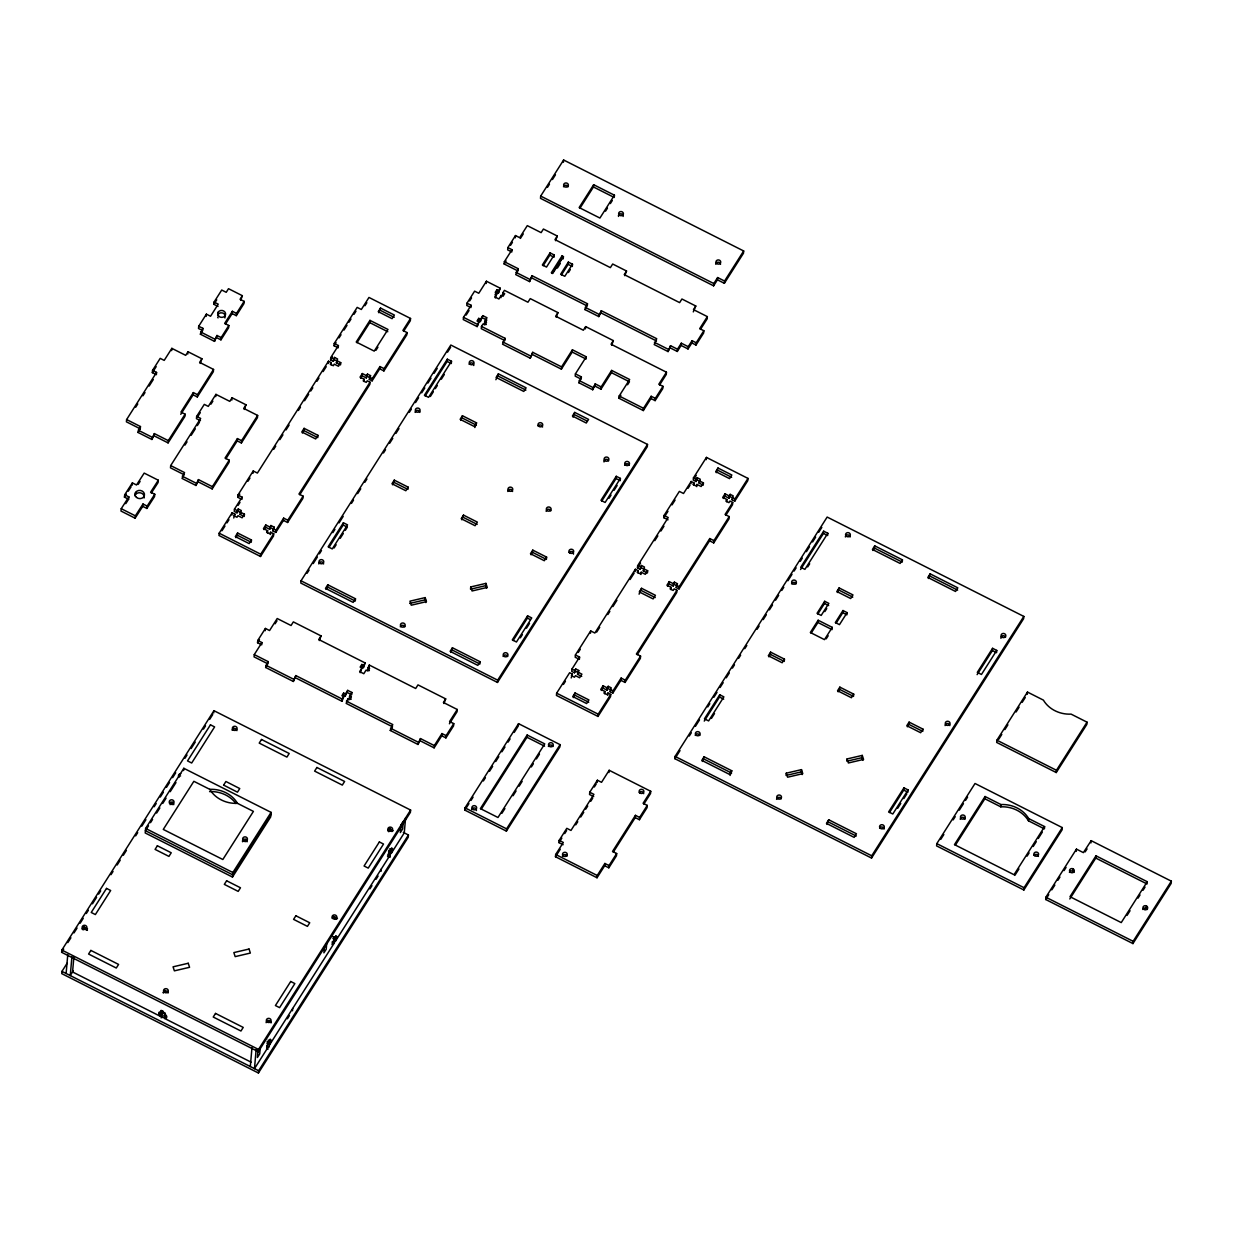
<?xml version="1.0" encoding="UTF-8"?>
<svg xmlns="http://www.w3.org/2000/svg" width="1233" height="1233" viewBox="0 0 1233 1233"><rect width="100%" height="100%" fill="white"/><g stroke="black" fill="none" stroke-linecap="round" stroke-linejoin="round"><path stroke-width="1.5" d="M61.65 952.323L61.85 950.057L213.941 710.686L410.604 810.066L410.404 812.331L258.313 1051.703L61.65 952.323L63.7 949.086M67.121 963.235L61.958 971.373L61.758 973.623L258.421 1073.003L408.231 837.238L408.431 834.988L403.299 832.383M66.12 973.469L67.769 954.589M71.915 956.685L70.266 975.565L73.271 970.849M73.888 956.854L72.562 971.958L160.506 1016.393L162.802 1012.786L162.926 1011.276L161.138 1010.366M200.193 363.442L201.919 358.772L188.002 351.744L185.705 355.351L171.849 348.353L164.205 360.39L160.198 358.356L152.553 370.378L156.56 372.412L126.614 419.559L126.413 421.825L140.254 428.822L137.973 432.429L151.89 439.472L154.372 433.6L168.289 440.628L168.089 442.894L154.171 435.865M87.404 930.376L83.258 928.264L83.382 926.754L87.543 928.865M137.973 432.429L140.454 426.556L126.614 419.559M140.254 428.822L140.454 426.556M156.56 372.412L156.375 374.678L152.353 372.643L152.553 370.378M151.89 439.472L154.372 433.6M171.649 350.619L171.849 348.353M244.273 409.464L245.999 404.794L232.081 397.766L229.8 401.372L215.945 394.375L208.3 406.397L204.293 404.378L196.648 416.4L200.655 418.434L170.693 465.581L170.493 467.846L184.349 474.844M145.617 828.437L145.217 832.969L232.467 877.048L270.69 816.909L271.075 812.377L183.825 768.298L145.617 828.437L232.867 872.517L232.467 877.048M187.801 354.01L188.002 351.744M193.334 392.587L193.134 394.837L197.295 396.949L197.496 394.683L193.334 392.587L180.958 412.069L185.104 414.165L184.904 416.43L168.089 442.894M170.693 465.581L184.549 472.578L182.052 478.45L195.97 485.478L198.467 479.606L212.384 486.65L212.184 488.915L198.266 481.872M198.713 326.236L198.513 328.502L202.674 330.598L202.859 328.332L198.713 326.236L206.389 314.153L210.55 316.249L218.226 304.166L214.08 302.054L221.724 290.032L226.225 292.313L228.506 288.692L242.362 295.689L240.635 300.374M216.792 337.734L220.954 339.846L221.154 337.58L216.993 335.468L214.496 341.356L200.378 334.205L202.859 328.332M196.648 416.4L196.448 418.665L200.455 420.7M206.188 316.419L206.389 314.153M195.97 485.478L198.467 479.606M218.025 306.431L213.879 304.32L214.08 302.054M172.589 802.329L172.389 804.594A2.374 2.081 5 0 0 170.015 804.579M214.496 341.356L216.993 335.468M217.979 314.43L218.179 312.165M201.919 358.772L199.623 362.379L213.54 369.422L213.34 371.688L197.295 396.949M160.506 1016.393L158.98 1012.308L160.783 1013.218L162.309 1010.813M160.783 1013.218L160.984 1010.952L165.145 1013.064L164.945 1015.329L166.748 1016.239L166.594 1017.888L164.79 1016.978L164.667 1018.489L251.07 1062.152M215.744 396.641L215.945 394.375M183.625 770.563L183.825 768.298M164.652 991.64L164.775 990.13L163.249 992.534M224.899 317.929L225.1 315.663M232.359 311.302L232.158 313.567L236.304 315.663L236.505 313.398L232.359 311.302L224.668 323.385L228.829 325.481L228.629 327.747L220.954 339.846M233.746 517.999L234.933 514.161L232.158 512.758L219.166 533.211L218.965 535.476L260.517 556.468L273.51 536.016L273.711 533.75L270.659 532.224L269.673 533.781L266.621 532.24L267.623 530.683L263.461 528.572L265.758 524.965L269.904 527.077L269.719 529.327L265.557 527.231L265.758 524.965M231.881 400.031L232.081 397.766M237.43 438.594L237.229 440.859L241.391 442.955L241.576 440.69L237.43 438.594L225.038 458.075L229.199 460.186L228.999 462.452L212.184 488.915M242.362 295.689L240.065 299.311L244.149 301.376L243.949 303.626L236.304 315.663M213.741 712.951L213.941 710.686M231.958 515.024L232.158 512.758M331.03 364.876L331.23 362.61L328.471 361.207L257.389 473.071L253.227 470.975L237.938 495.034L242.1 497.13L234.455 509.152L234.255 511.418L237.029 512.82L238.216 508.998L241.267 510.524L240.081 514.361L242.839 515.764M242.1 497.13L241.899 499.396L237.753 497.284L237.938 495.034M237.029 512.82L238.216 508.998M237.414 535.261L237.599 532.995L251.455 539.992L251.255 542.258L237.414 535.261L235.873 537.665M244.226 516.457L244.427 514.192L240.281 512.096M245.999 404.794L243.718 408.4L257.635 415.429L257.435 417.694L241.391 442.955M253.027 473.241L253.227 470.975M233.484 729.273L233.607 727.763L232.081 730.167M260.517 556.468L260.718 554.203L273.711 533.75M254.275 654.6L254.075 656.865L267.931 663.863L268.116 661.597L254.275 654.6L261.92 642.563L257.759 640.466L265.403 628.445L269.565 630.541L277.209 618.519L291.05 625.516L293.346 621.894L321.042 635.904L319.316 640.574M261.92 642.563L261.72 644.828L257.558 642.732L257.759 640.466M267.422 532.949L267.623 530.683M269.719 529.327L270.906 525.505L274.235 527.185L273.032 531.007L275.807 532.409L283.451 520.388L283.652 518.122L287.798 520.218L287.597 522.484L283.451 520.388M270.474 534.49L270.659 532.224M245.799 841.677L245.999 839.411M273.032 531.007L274.235 527.185M265.203 630.71L265.403 628.445M275.807 532.409L276.007 530.144L283.652 518.122M295.627 677.857L342.019 701.3L342.219 699.034L295.828 675.592L293.331 681.464L265.634 667.469L268.116 661.597M303.904 430.61L304.104 428.344L317.944 435.341L317.744 437.607L303.904 430.61L302.378 433.014M250.314 1066.545L251.964 1047.665M362.332 373.553L362.132 375.818L366.293 377.914L366.494 375.649L362.332 373.553L360.036 377.159L364.197 379.255L363.196 380.827L366.247 382.369L367.249 380.797L370.008 382.199L298.941 494.063L303.087 496.159L302.886 498.425L287.597 522.484M256.125 1049.761L254.476 1068.641L267.469 1048.189L267.592 1046.678L266.605 1048.25L267.931 1042.748L270.227 1039.142L270.027 1041.407L271.029 1039.851L269.75 1044.582L266.991 1043.18A2.374 2.081 5 0 1 267.191 1047.356M258.082 1049.93L257.42 1057.482L259.716 1053.876L260.209 1048.204M258.313 1051.703L258.514 1049.437L410.604 810.066M301.022 580.805L300.821 583.07L497.485 682.435L647.294 446.685L647.495 444.419L450.831 345.04L301.022 580.805L497.685 680.169L497.485 682.435M258.421 1073.003L258.622 1070.737L408.431 834.988M293.331 681.464L295.828 675.592M267.854 1022.142L267.993 1020.492L267.006 1022.049L267.129 1020.539L271.291 1022.635M328.271 363.473L328.471 361.207M339.152 364.197L336.378 362.795L337.565 358.973L334.528 357.431L333.326 361.254L330.567 359.866L330.752 357.601L338.397 345.564L334.251 343.468L357.169 307.387L361.331 309.483L368.975 297.446L410.527 318.453L410.327 320.719L403.638 331.23M338.397 345.564L338.196 347.829L334.051 345.733L334.251 343.468M333.326 361.254L334.528 357.431M340.524 364.906L340.724 362.641L336.578 360.529M327.577 587.047L327.778 584.781L355.474 598.776L355.274 601.041L327.577 587.047L326.051 589.451M292.483 1010.767L292.683 1008.502M328.934 547.467L343.19 525.027L343.391 522.761L347.552 524.857L332.263 548.916L328.117 546.805L343.391 522.761M363.997 381.521L364.197 379.255M357 342.728L369.777 322.63L369.962 320.364L387.979 329.458L374.216 351.112L356.214 342.019L369.962 320.364M366.293 377.914L367.48 374.092L370.532 375.633L369.345 379.456L372.104 380.858L379.749 368.821L379.949 366.555L384.11 368.667L383.91 370.933L379.749 368.821M369.345 379.456L370.532 375.633M370.008 382.199L369.823 384.465L299.773 494.71M345.225 696.244L345.425 693.979L343.622 693.069L343.437 695.335L345.225 696.244L347.721 690.372L351.883 692.468L351.682 694.734L347.521 692.638M343.622 693.069L341.942 695.72L343.745 696.63L342.019 701.3M372.104 380.858L372.304 378.593L379.949 366.555M324.418 947.175L323.909 952.832L326.206 949.225L326.699 943.569M378.808 312.735L380.535 308.065L394.375 315.062L392.079 318.669L378.238 311.672L380.535 308.065M351.883 692.468L349.586 696.09L351.39 696.999L349.71 699.635L347.906 698.726L346.18 703.396L392.572 726.838M347.706 700.991L347.906 698.726M351.189 699.265L349.386 698.356L349.586 696.09M332.987 936.571L335.761 937.974L336.748 936.402L335.484 941.133L388.981 856.935L389.119 855.425L388.118 856.997L389.458 851.494L391.755 847.888L391.555 850.154L392.556 848.597L391.277 853.328L388.503 851.926M335.761 937.974L335.962 935.708L332.478 943.137L332.324 944.802L333.326 943.23L333.187 944.74L269.75 1044.582M363.427 667.623L363.612 665.358L361.824 664.448L361.623 666.714L363.427 667.623L365.153 662.953L318.746 639.511L321.042 635.904M361.824 664.448L360.144 667.099L361.932 668.009L360.206 672.679M443.957 703.55L445.683 698.88L417.987 684.885L415.691 688.492L369.299 665.049L367.573 669.719L369.376 670.629M369.099 667.315L369.299 665.049M410.527 318.453L402.883 330.475L407.029 332.571L406.828 334.837L383.91 370.933M394.067 482.396L394.267 480.13L408.108 487.127L407.923 489.393L394.067 482.396L392.541 484.8M420.268 740.833L434.124 747.845L434.324 745.58L420.468 738.582L417.972 744.455L390.275 730.46L392.772 724.572L346.381 701.13M381.151 871.238L381.336 868.972M391.74 831.489L388.965 830.086L389.104 828.576M405.595 817.787L404.27 832.876L391.277 853.328M425.817 602.567L425.138 597.604L409.942 601.165L411.252 605.203L426.448 601.642L425.138 597.604M447.147 361.439L447.332 359.173L451.494 361.269L451.293 363.535L447.147 361.439L425.215 395.947M417.972 744.455L420.468 738.582M498.533 292.899L498.733 290.634L496.93 289.724L496.729 291.99L498.533 292.899L500.259 288.229L486.419 281.232L478.774 293.269L474.613 291.158L466.968 303.195L471.129 305.291L463.485 317.328L463.284 319.594L477.14 326.591L478.866 321.921L477.063 320.996L478.743 318.361L480.546 319.27L480.346 321.536L478.543 320.626L478.743 318.361M466.968 303.195L466.768 305.46L470.929 307.556L471.129 305.291M460.71 420.407L462.437 415.737L476.57 422.873L474.844 427.543M477.14 326.591L478.866 321.921M441.768 735.808L441.953 733.543L446.115 735.639L445.914 737.904L441.768 735.808L434.124 747.845M461.789 519.787L463.516 515.117L477.356 522.114L475.075 525.72L461.219 518.723L463.516 515.117M452.218 650.022L452.419 647.757L480.115 661.751L479.914 664.017L452.218 650.022L450.692 652.427M481.486 326.421L481.286 328.687L504.836 340.585L505.037 338.32L481.486 326.421L483.012 324.017L484.816 324.926L486.496 322.275L484.692 321.366L486.989 317.76L482.843 315.663L480.546 319.27M480.346 321.536L482.843 315.663M486.218 283.498L486.419 281.232M486.295 324.541L484.507 323.632L484.692 321.366M445.683 698.88L443.402 702.486L457.243 709.484L449.598 721.521L453.759 723.617L453.559 725.883L445.914 737.904M457.243 709.484L457.042 711.749L449.398 723.786M470.729 586.939L470.528 589.204L485.725 585.644L485.925 583.379L470.729 586.939L472.054 590.977L487.251 587.417L485.925 583.379M496.93 289.724L495.25 292.375L497.053 293.284L495.327 297.954M501.014 297.646L501.214 295.381L503.002 296.29L504.682 293.654L502.894 292.745L504.42 290.341L527.955 302.224L530.252 298.617L557.948 312.612L556.222 317.282M504.359 261.72L518.214 268.717L518.014 270.983L504.158 263.985L504.359 261.72L512.003 249.698L507.857 247.602L515.486 235.565L519.648 237.661L527.292 225.639L541.133 232.636L543.429 229.03L557.285 236.027L555.559 240.697M502.694 295.011L502.894 292.745M507.857 247.602L507.657 249.867L511.803 251.964L512.003 249.698M495.897 379.718L498.394 373.846L526.09 387.84L523.794 391.447L496.098 377.452L498.394 373.846M505.037 338.32L502.54 344.192L530.236 358.187L532.733 352.314L561.57 366.879L561.369 369.145L532.533 354.58M464.841 810.112L465.041 807.846L518.538 723.648L560.09 744.655L559.89 746.905L506.393 831.119L464.841 810.112L468.956 803.639M515.302 237.83L515.486 235.565M518.214 268.717L515.718 274.589L529.574 281.586L532.055 275.714L587.463 303.719L587.262 305.984L531.87 277.98M529.574 281.586L532.055 275.714M724.357 283.313L743.468 253.243L743.669 250.977L563.62 159.997L540.686 196.078L540.486 198.343L713.614 285.825L717.436 279.814L717.637 277.548L724.557 281.047L724.357 283.313L717.436 279.814M530.236 358.187L532.733 352.314M549.856 255.139L550.057 252.873L554.203 254.969L554.018 257.235L549.856 255.139L543.136 265.712M563.419 162.263L563.62 159.997M506.393 831.119L506.593 828.853L560.09 744.655M532.564 552.369L532.764 550.118L546.604 557.116L546.404 559.381L532.564 552.369L531.038 554.788M513.128 640.543L527.4 618.087L527.601 615.837L531.747 617.933L516.457 641.992L512.312 639.881L527.601 615.837M518.538 723.648L518.338 725.913L514.223 732.402M561.832 258.175L562.032 255.909L563.419 256.603L563.219 258.868L561.832 258.175L552.107 273.479M568.136 264.371L568.336 262.105L572.497 264.216L572.297 266.482L568.136 264.371L561.416 274.959M481.209 809.28L526.969 737.257L527.154 735.007L544.755 743.884L497.978 817.494L480.392 808.617L527.154 735.007M572.22 352.068L572.42 349.802L586.261 356.799L586.06 359.065L572.22 352.068L561.369 369.145M575.41 373.876L575.21 376.142L581.175 379.147L581.375 376.882L575.41 373.876L586.261 356.799M593.458 186.969L593.659 184.703L614.435 195.199L614.234 197.465L593.458 186.969L579.911 208.3M573.006 417.078L574.732 412.408L588.573 419.405L586.291 423.027L572.436 416.014L574.732 412.408M670.351 347.968L677.287 351.467L677.487 349.201L670.552 345.702L668.07 351.575L654.214 344.577L656.711 338.705L601.303 310.716L598.822 316.588L584.966 309.591L587.463 303.719M595.015 386.145L600.98 389.166L601.165 386.9L595.215 383.879L592.719 389.751L578.878 382.754L581.375 376.882M585.459 328.872L585.66 326.606L613.356 340.616L611.63 345.286M571.203 677.95L572.405 674.127L569.631 672.725L556.638 693.177L556.437 695.427L597.99 716.435L610.535 696.691L610.736 694.426L607.961 693.023L606.975 694.58L603.923 693.038L604.91 691.482L600.764 689.386L603.06 685.779L607.206 687.875L607.006 690.141L602.86 688.045L603.06 685.779M598.822 316.588L601.303 310.716M592.719 389.751L595.215 383.879M604.679 865.72L608.825 867.816L609.025 865.551L604.879 863.454L604.679 865.72L597.034 877.757L555.482 856.75L555.682 854.484L563.327 842.463L559.166 840.367L566.81 828.329L570.971 830.441L593.905 794.345L589.744 792.249L597.389 780.227L601.534 782.323L609.179 770.286L650.731 791.293L650.531 793.559L643.842 804.07M637.939 572.944L638.139 570.679L635.365 569.276L594.861 633.022L590.699 630.926L575.41 654.985L579.572 657.081L571.927 669.118L571.727 671.384L574.501 672.771L575.688 668.949L578.739 670.49L577.537 674.312L581.699 676.424M563.127 844.728L558.981 842.632L559.166 840.367M575.41 654.985L575.21 657.251L579.371 659.347L579.572 657.081M574.501 672.771L575.688 668.949M573.345 697.616L575.071 692.946L588.927 699.943L586.631 703.55L572.775 696.553L575.071 692.946M577.537 674.312L578.739 670.49M600.98 389.166L611.445 372.674L611.645 370.409L629.647 379.517L619.182 395.993L618.981 398.259L643.333 410.558L650.978 398.536L651.163 396.271L655.324 398.367L655.124 400.633L650.978 398.536M590.499 633.192L590.699 630.926M557.285 236.027L554.989 239.634L610.381 267.623L612.678 264.016L626.534 271.013L624.807 275.683M616.053 478.558L616.253 476.292L620.399 478.404L620.214 480.67L616.053 478.558L601.781 501.014M589.744 792.249L589.544 794.514L593.705 796.61M597.99 716.435L598.19 714.169L610.736 694.426M604.709 693.747L604.91 691.482M597.188 782.493L597.389 780.227M607.006 690.141L608.208 686.303L611.244 687.844L610.058 691.682L612.832 693.085L620.923 680.339L621.124 678.073L625.27 680.184L625.069 682.45L620.923 680.339M607.761 695.289L607.961 693.023M612.832 693.085L613.032 690.819L621.124 678.073M597.034 877.757L597.234 875.492L604.879 863.454M608.979 772.552L609.179 770.286M643.333 410.558L643.534 408.293L651.163 396.271M635.165 571.542L635.365 569.276M643.472 568.613L647.633 570.709L647.433 572.975L643.272 570.879L644.458 567.041L641.422 565.5L640.22 569.338L637.461 567.935L637.661 565.67L668.224 517.552L664.078 515.456L679.352 491.397L683.514 493.493L691.158 481.471L693.932 482.874L693.732 485.139M640.22 569.338L641.422 565.5M635.442 815.337L635.242 817.602L639.403 819.714L639.603 817.448L635.442 815.337L612.524 851.433L616.67 853.529L616.469 855.794L608.825 867.816M640.975 574.486L641.175 572.22L645.337 574.316L647.633 570.709M639.079 594.183L641.561 588.295L655.417 595.308L653.12 598.914L639.28 591.917L641.561 588.295M613.356 340.616L611.059 344.223L666.452 372.212L658.807 384.234L662.969 386.345L662.768 388.611L655.124 400.633M669.226 581.622L669.026 583.887L673.187 585.983L673.388 583.718L669.226 581.622L666.945 585.228L671.091 587.324L670.105 588.896L673.141 590.437L674.143 588.865L676.917 590.268L636.398 654.014L640.559 656.126L640.359 658.391L625.069 682.45M668.07 351.575L670.552 345.702M666.452 372.212L666.252 374.478L659.578 385.004M668.024 519.817L663.878 517.721L664.078 515.456M681.109 345.456L681.31 343.19L688.23 346.689L688.029 348.954L681.109 345.456L677.287 351.467M650.731 791.293L643.087 803.315L647.248 805.411L647.048 807.677L639.403 819.714M691.852 342.944L692.052 340.678L696.198 342.774L695.998 345.04L691.852 342.944L688.029 348.954M670.891 589.59L671.091 587.324M626.534 271.013L624.237 274.62L679.63 302.624L681.926 299.002L695.782 306.015L693.285 311.887M673.187 585.983L674.374 582.161L677.426 583.702L676.239 587.524L678.998 588.927L709.576 540.809L709.776 538.544L713.922 540.64L713.737 542.905L709.576 540.809M676.239 587.524L677.426 583.702M676.917 590.268L676.717 592.534L637.214 654.692M678.998 588.927L679.198 586.661L709.776 538.544M695.782 306.015L693.485 309.622L707.341 316.619L699.697 328.641L703.843 330.737L703.642 333.002L695.998 345.04M690.958 483.737L691.158 481.471M707.341 316.619L707.141 318.885L700.452 329.411M729.181 495.913L725.019 493.816L724.819 496.082L728.98 498.178L730.167 494.356L733.219 495.897L732.032 499.719L734.791 501.122L747.784 480.67L747.984 478.404L706.447 457.412L693.455 477.865L693.254 480.13L696.013 481.517L697.215 477.695L700.252 479.236L699.065 483.059L703.226 485.17L703.426 482.904L699.265 480.793M696.013 481.517L697.215 477.695M713.614 285.825L713.815 283.559L717.637 277.548M696.768 486.665L696.969 484.415L701.13 486.511L703.426 482.904M674.867 758.68L675.067 756.415L827.158 517.059L1023.822 616.423L1023.621 618.689L871.531 858.06L674.867 758.68L680.015 750.589M706.247 459.678L706.447 457.412M716.265 472.686L717.991 468.016L731.847 475.013L729.551 478.62L715.71 471.623L717.991 468.016M702.378 761.455L704.105 756.785L731.801 770.779L730.075 775.449M726.684 501.785L726.884 499.519L722.738 497.423L725.019 493.816M728.98 498.178L730.167 494.356M726.884 499.519L725.898 501.091L728.934 502.632L729.936 501.06L732.71 502.463L725.066 514.485L729.212 516.596L729.011 518.862L713.737 542.905M732.71 502.463L732.51 504.729L725.821 515.255M734.791 501.122L734.991 498.856L747.984 478.404M704.243 721.089L719.533 697.03L719.733 694.765L723.879 696.861L708.605 720.92L704.444 718.824L719.733 694.765M770.394 654.399L770.594 652.134L784.45 659.146L784.25 661.412L770.394 654.399L768.868 656.819M786.284 773.183L786.084 775.449L801.28 771.889L801.481 769.623L786.284 773.183L787.594 777.206L802.791 773.661L801.481 769.623M823.474 533.442L823.675 531.176L827.836 533.273L827.636 535.538L823.474 533.442L800.541 569.523M817.941 622.495L818.142 620.23L832.26 627.366L832.059 629.631L817.941 622.495L811.114 633.223M817.803 614.003L824.492 603.476L824.677 601.288L828.838 603.384L821.193 615.421L817.047 613.325L824.677 601.288M837.407 592.518L839.118 587.925L852.974 594.923L850.678 598.529L836.822 591.532L839.118 587.925M842.771 612.709L842.971 610.52L847.117 612.631L846.932 614.82L842.771 612.709L836.082 623.235M839.642 689.401L839.843 687.135L853.698 694.133L853.498 696.398L839.642 689.401L838.116 691.805M827.019 824.445L828.746 819.775L856.457 833.77L854.161 837.377L826.464 823.382L828.746 819.775M847.071 758.942L846.871 761.208L862.067 757.663L862.268 755.397L847.071 758.942L848.381 762.98L863.578 759.42L862.268 755.397M874.536 548.115L874.721 545.849L902.433 559.844L902.232 562.109L874.536 548.115L872.995 550.519M871.531 858.06L871.731 855.794L1023.822 616.423M908.891 724.388L909.091 722.122L922.947 729.119L922.746 731.385L908.891 724.388L907.365 726.792M903.727 790.106L903.928 787.841L908.089 789.937L907.889 792.202L903.727 790.106L889.471 812.562M928.403 578.508L930.129 573.838L957.825 587.848L955.529 591.455L927.832 577.46L930.129 573.838M936.803 843.634L936.602 845.9L1023.868 889.995L1062.075 829.855L1062.276 827.59L975.026 783.494L936.803 843.634L1024.053 887.729L1023.868 889.995M992.395 650.577L992.58 648.311L996.742 650.408L996.541 652.673L992.395 650.577L977.106 674.636M984.859 798.768L985.044 796.503L1000.98 804.563A28.76 25.246 5 0 1 1028.676 818.558L1044.598 826.603L1044.397 828.869L1028.476 820.824A28.76 25.246 5 0 0 1000.78 806.829L984.859 798.768L955.298 845.283M996.896 740.185L996.696 742.451L1056.249 772.536L1086.828 724.434L1087.028 722.168L1071.092 714.123A28.76 25.246 5 0 1 1043.395 700.113L1027.474 692.067L996.896 740.185L1056.45 770.271L1056.249 772.536M1000.78 806.829L1000.98 804.563M1027.274 694.333L1027.474 692.067M1028.476 820.824L1028.676 818.558M1045.692 899.489L1045.877 897.223L1076.455 849.121L1083.375 852.62L1091.159 840.659L1171.35 881.179L1171.15 883.445L1132.942 943.584L1045.692 899.489L1048.744 894.68M1072.864 871.115L1073.064 868.849M1076.255 851.386L1076.455 849.121M1090.958 842.925L1091.159 840.659M1095.783 858.076L1095.983 855.81L1147.229 881.703L1147.029 883.969L1095.783 858.076L1069.797 898.965M1132.942 943.584L1133.142 941.318L1171.35 881.179M1146.274 908.212L1146.459 905.947M151.32 493.046L158.055 482.596L158.317 480.238L144.184 473.102L136.524 484.985L132.378 482.889L124.703 494.772L128.864 496.868L121.235 508.69L120.988 511.048L135.106 518.199L142.735 506.362L142.997 504.004L147.143 506.1L146.881 508.458L142.735 506.362M125.751 503.665L128.602 499.226L124.456 497.13L124.703 494.772M128.602 499.226L128.864 496.868M135.337 494.772L135.599 492.414M135.106 518.199L135.368 515.841L142.997 504.004M158.317 480.238L150.611 492.183L154.772 494.279L154.51 496.637L146.881 508.458M132.07 485.309L132.378 482.889M152.353 372.643L156.175 366.633M135.707 407.198L137.772 403.946M142.936 395.808L145.001 392.556M149.131 386.052L153.277 379.548M213.879 304.32L216.746 299.819M200.378 334.205L201.904 331.8M225.439 324.14L232.158 313.567M221.154 337.58L228.829 325.481M236.505 313.398L244.149 301.376M180.758 414.334L193.134 394.837M168.289 440.628L185.104 414.165M197.496 394.683L213.54 369.422M197.403 417.155L200.27 412.654M184.965 445.082L187.031 441.83M191.161 435.326L195.292 428.822M197.357 425.57L199.422 422.318M210.966 404.147L212.877 401.141M225.886 458.722L237.229 440.859M212.384 486.65L229.199 460.186M241.576 440.69L257.635 415.429M237.753 497.284L239.788 494.079M247.941 481.255L249.975 478.05M334.051 345.733L336.039 342.589M339.029 337.888L341.032 334.744M344.022 330.043L347.012 325.342M349.001 322.198L350.989 319.054M353.979 314.353L355.983 311.209M221.971 530.76L224.976 526.044M226.964 522.9L228.968 519.74M238.077 505.407L239.988 502.401M273.664 449.398L275.73 446.146M279.845 439.672L282.943 434.802M286.025 429.932L289.123 425.077M298.386 410.481L300.451 407.244M304.566 400.756L308.697 394.267M310.747 391.031L312.812 387.794M316.943 381.305L318.993 378.053M323.123 371.58L326.206 366.71M330.567 359.866L332.463 356.846M364.953 305.738L366.864 302.732M234.933 514.161L233.946 515.733L236.983 517.259L237.984 515.702L242.13 517.798L244.427 514.192M331.23 362.61L330.244 364.167L333.295 365.708L334.282 364.136L338.443 366.247L340.724 362.641M240.081 514.361L241.067 512.789L238.015 511.248M336.378 362.795L337.364 361.238L334.328 359.697M237.599 532.995L235.318 536.602L249.158 543.599L251.455 539.992M304.104 428.344L301.808 431.951L315.663 438.948L317.944 435.341M375.988 350.28L377.945 347.182M264.032 529.635L265.557 527.231M360.606 378.223L362.132 375.818M269.904 527.077L270.906 525.505M366.494 375.649L367.48 374.092M287.798 520.218L303.087 496.159M384.11 368.667L407.029 332.571M469.634 300.944L471.545 297.939M257.558 642.732L259.469 639.727M466.151 315.078L469.018 310.562M510.524 245.352L512.435 242.346M547.467 187.37L549.471 184.226M552.461 179.525L555.451 174.809M67.815 942.613L70.897 937.774M73.98 932.919L77.062 928.064M80.145 923.209L83.228 918.354M86.31 913.514L88.375 910.278M92.475 903.804L96.59 897.331M98.64 894.095L100.705 890.858M110.985 874.69L113.035 871.454M117.15 864.98L120.233 860.141M123.315 855.286L126.398 850.431M135.645 835.882L137.695 832.645M141.81 826.172L145.926 819.698M154.14 806.767L156.19 803.531M160.305 797.057L163.388 792.202M166.47 787.363L169.553 782.508M172.635 777.653L175.718 772.798M184.965 758.249L187.031 755.012M191.13 748.539L195.246 742.066M203.46 729.135L205.526 725.898M209.641 719.425L212.723 714.57M307.032 573.314L309.098 570.062M313.228 563.558L317.359 557.054M319.424 553.802L321.489 550.55M332.848 532.656L334.914 529.404M339.06 522.9L343.19 516.396M351.451 503.388L353.517 500.136M357.647 493.632L360.745 488.761M364.876 482.257L366.941 479.005M383.478 452.989L385.544 449.737M389.674 443.233L392.772 438.362M395.87 433.477L398.968 428.606M409.31 412.346L411.375 409.094M415.506 402.59L418.604 397.704M421.701 392.834L424.799 387.948M427.897 383.078L430.995 378.192M434.093 373.322L437.206 368.436M447.533 352.176L450.631 347.305M275.098 623.79L277.009 620.785M504.158 263.985L506.069 260.98M520.403 238.431L523.27 233.916M83.258 928.264L84.245 926.707L83.104 929.929M148.515 825.817L145.417 830.703L232.667 874.783L270.875 814.643M150.503 822.673L152.553 819.467M156.622 813.056L159.874 807.939M162.741 803.438L166.07 798.183M170.2 791.694L175.98 782.585M447.332 359.173L424.414 395.254L428.56 397.35L451.494 361.269M334.097 547.976L336.147 544.755M340.216 538.343L343.283 533.535M345.317 530.329L347.352 527.123L343.19 525.027M430.363 396.487L433.353 391.77M435.341 388.642L437.345 385.497M441.322 379.225L444.312 374.508M495.049 294.641L496.729 291.99M497.053 293.284L494.757 296.891L498.918 298.987L501.214 295.381M498.733 290.634L500.259 288.229M265.634 667.469L267.16 665.065M484.507 323.632L486.788 320.025L482.642 317.929M327.778 584.781L325.481 588.388L353.177 602.382L355.474 598.776M394.267 480.13L391.971 483.737L405.827 490.734L408.108 487.127M550.057 252.873L542.366 264.956L546.527 267.068L554.203 254.969M593.659 184.703L579.14 207.56L599.916 218.056L614.435 195.199M223.605 785.174L225.901 781.491L239.757 788.565L237.46 792.172L223.62 785.097M562.032 255.909L551.336 272.74L552.723 273.449L563.419 256.603M462.437 415.737L460.14 419.343L474.273 426.479L476.57 422.873M557.378 268.054L560.306 263.461M568.336 262.105L560.661 274.204L564.806 276.3L572.497 264.216M605.526 211.182L607.453 208.13M610.366 203.568L612.292 200.517M568.459 272.524L570.37 269.503M557.948 312.612L555.667 316.234L583.363 330.228L585.66 326.606M584.966 309.591L586.492 307.187M342.219 699.034L343.745 696.63M345.425 693.979L347.721 690.372M361.932 668.009L359.651 671.615L363.797 673.711L366.093 670.105L367.896 671.014L369.576 668.363L367.773 667.454M363.612 665.358L365.153 662.953M232.867 872.517L271.075 812.377M349.386 698.356L350.912 695.936M561.57 366.879L572.42 349.802M158.841 1013.973L160.367 1011.569M160.644 1014.882L162.926 1011.276M164.667 1018.489L166.193 1016.084M578.878 382.754L580.404 380.35M601.165 386.9L611.645 370.409M390.275 730.46L391.801 728.04M452.419 647.757L450.122 651.363L477.818 665.373L480.115 661.751M618.981 398.259L620.877 395.254M627.551 384.773L629.447 381.783L611.445 372.674M532.764 550.118L530.467 553.725L544.323 560.722L546.604 557.116M677.487 349.201L681.31 343.19M724.557 281.047L743.669 250.977M434.324 745.58L441.953 733.543M655.324 398.367L662.969 386.345M688.23 346.689L692.052 340.678M446.115 735.639L453.759 723.617M696.198 342.774L703.843 330.737M388.965 830.086L389.967 828.53L388.827 831.751M616.253 476.292L600.964 500.351L605.126 502.463L620.399 478.404M520.341 637.831L522.376 634.625M526.46 628.214L529.512 623.405M608.994 498.302L611.044 495.096M614.096 490.287L617.147 485.478M497.685 680.169L647.495 444.419M287.397 1018.782L289.431 1015.576M369.931 888.87L371.965 885.664M376.05 879.252L378.084 876.046M471.021 800.402L473.071 797.165M483.367 780.967L485.417 777.73M489.532 771.257L492.63 766.402M495.712 761.547L498.795 756.677M501.877 751.822L504.975 746.967M508.058 742.112L510.108 738.875M578.277 652.442L580.311 649.236M663.878 517.721L667.947 511.31M672.031 504.883L675.083 500.074M563.435 684.423L565.438 681.279M596.68 632.097L599.716 627.32M607.823 614.573L609.842 611.383M612.878 606.605L616.932 600.224M630.094 579.51L634.147 573.129M637.461 567.935L640.513 563.127M654.785 540.671L657.836 535.862M660.888 531.038L663.955 526.229M688.091 488.237L690.002 485.232M694.256 478.558L696.244 475.399M572.405 674.127L571.403 675.684L574.455 677.225L575.457 675.653L579.602 677.765L581.899 674.158L577.738 672.047M638.139 570.679L637.137 572.235L640.189 573.777L641.175 572.22M693.932 482.874L692.931 484.43L695.982 485.972L696.969 484.415M643.272 570.879L644.273 569.307L641.222 567.766M699.065 483.059L700.067 481.502L697.015 479.961M501.846 813.364L504.898 808.571M513.036 795.763L516.072 790.954M519.124 786.161L522.176 781.352M531.331 766.957L533.365 763.751M536.417 758.958L539.468 754.149M601.334 690.449L602.86 688.045M667.5 586.291L669.026 583.887M723.293 498.486L724.819 496.082M607.206 687.875L608.208 686.303M673.388 583.718L674.374 582.161M610.058 691.682L611.044 690.11L608.008 688.569M732.032 499.719L733.019 498.163L729.982 496.622M625.27 680.184L640.559 656.126M713.922 540.64L729.212 516.596M558.981 842.632L561.847 838.116M564.699 833.6L566.61 830.595M594.321 786.993L596.233 783.988M555.482 856.75L560.26 849.244M575.749 824.862L577.753 821.717M580.743 817.017L583.733 812.3M585.721 809.172L587.725 806.028M590.715 801.327L592.703 798.183M613.31 852.126L635.242 817.602M689.262 736.039L691.312 732.803M695.427 726.329L699.527 719.872M707.757 706.925L709.807 703.689M713.922 697.231L717.005 692.376M720.087 687.521L723.17 682.666M726.252 677.811L729.335 672.956M732.417 668.116L734.467 664.88M738.582 658.407L740.648 655.17M744.747 648.697L746.813 645.476M757.077 629.292L759.143 626.056M763.242 619.598L766.325 614.743M769.407 609.888L772.505 605.033M775.588 600.178L778.67 595.339M781.753 590.484L783.803 587.247M787.918 580.774L792.018 574.301M794.083 571.064L796.133 567.843M800.248 561.369L802.298 558.133M806.413 551.66L809.495 546.805M812.578 541.965L815.66 537.11M818.743 532.255L821.825 527.4M609.025 865.551L616.67 853.529M639.603 817.448L647.248 805.411M823.675 531.176L800.741 567.257L804.902 569.369L827.836 533.273M711.456 718.377L714.508 713.568M807.692 566.918L809.68 563.789M704.105 756.785L701.808 760.391L729.504 774.401L731.801 770.779M770.594 652.134L768.313 655.756L782.154 662.753L784.45 659.146M818.142 620.23L810.343 632.498L824.476 639.634L832.26 627.366M824.831 611.599L826.742 608.578M874.721 545.849L872.44 549.456L900.136 563.45L902.433 559.844M842.971 610.52L835.327 622.557L839.473 624.653L847.117 612.631M826.218 638.833L828.175 635.766M839.843 687.135L837.561 690.742L851.402 697.739L853.698 694.133M909.091 722.122L906.794 725.728L920.65 732.726L922.947 729.119M903.928 787.841L888.639 811.9L892.8 813.996L908.089 789.937M992.58 648.311L977.307 672.37L981.453 674.466L996.742 650.408M897.701 808.247L900.753 803.438M903.804 798.614L906.871 793.805M998.745 739.245L1001.797 734.436M1004.849 729.628L1007.916 724.804M1016.069 711.98L1019.121 707.172M1022.172 702.363L1025.24 697.539M940.733 839.396L943.846 834.525M953.14 819.899L955.205 816.647M959.336 810.143L963.466 803.639M965.531 800.387L967.597 797.135M985.044 796.503L954.481 844.62L1014.035 874.721L1044.598 826.603M1056.45 770.271L1087.028 722.168M1014.851 875.384L1018.936 868.957M1027.074 856.134L1029.123 852.928M1033.192 846.501L1036.259 841.692M1038.294 838.486L1042.363 832.075M1024.053 887.729L1062.276 827.59M1051.795 889.872L1054.862 885.063M1057.914 880.254L1059.948 877.048M1064.033 870.621L1066.067 867.415M1095.983 855.81L1069.997 896.699L1121.244 922.592L1147.229 881.703M1127.039 915.425L1130.044 910.709M1138.044 898.117L1140.032 894.973M1143.037 890.257L1145.041 887.113M124.456 497.13L126.352 494.171M128.263 491.212L131.114 486.773M138.158 484.415L140.084 481.425M147.143 506.1L154.772 494.279M1085.132 851.895L1087.074 848.905M409.741 603.43L424.938 599.87M540.686 196.078L713.815 283.559M601.103 312.982L656.511 340.971M515.918 272.323L529.774 279.336M585.166 307.325L599.022 314.323M654.415 342.312L668.271 349.309M463.485 317.328L477.341 324.325M619.182 395.993L643.534 408.293M502.74 341.926L530.437 355.921M579.078 380.488L592.919 387.501M929.929 576.104L957.625 590.114M717.806 470.282L731.647 477.279M380.334 310.331L394.175 317.328M498.194 376.111L525.89 390.106M574.532 414.673L586.846 420.9M693.455 477.865L696.213 479.252M732.232 497.454L734.991 498.856M369.777 322.63L387.779 331.723M838.933 590.114L852.774 597.111M462.236 418.002L476.37 425.138M824.492 603.476L828.653 605.573M330.752 357.601L333.526 358.988M369.53 377.19L372.304 378.593M367.28 376.358L370.332 377.884M200.578 331.939L214.696 339.09M637.661 565.67L640.42 567.072M676.439 585.259L679.198 586.661M674.189 584.427L677.225 585.968M641.376 590.561L655.216 597.573M463.315 517.382L477.156 524.379M719.533 697.03L723.694 699.126M527.4 618.087L530.159 619.49M138.158 430.163L152.075 437.206M1045.877 897.223L1133.142 941.318M571.927 669.118L574.701 670.505M575.487 671.214L578.539 672.756M610.258 689.417L613.032 690.819M182.253 476.185L196.17 483.213M234.455 509.152L237.229 510.554M273.233 528.757L276.007 530.144M270.705 527.77L274.034 529.45M703.904 759.05L731.601 773.045M828.545 822.041L856.257 836.036M574.871 695.212L588.727 702.209M556.638 693.177L598.19 714.169M675.067 756.415L871.731 855.794M219.166 533.211L260.718 554.203M121.235 508.69L135.368 515.841M526.969 737.257L544.554 746.15M265.835 665.204L293.531 679.198M390.476 728.194L418.172 742.189M465.041 807.846L506.593 828.853M555.682 854.484L597.234 875.492M390.491 829.285L393.265 830.672M389.628 848.859L392.402 850.261M388.642 850.416L391.416 851.818M209.78 789.351L193.858 781.306L163.28 829.424L222.834 859.509L253.412 811.391L237.476 803.346A28.76 25.246 5 0 0 209.78 789.351A28.76 25.246 5 0 0 237.476 803.346M337.472 918.493L333.311 916.381L333.172 917.891L335.946 919.294M333.835 936.664L336.609 938.066M332.848 938.221L335.623 939.623M268.116 1040.113L270.875 1041.515M267.114 1041.669L269.888 1043.072M61.85 950.057L258.514 1049.437M61.958 971.373L258.622 1070.737M862.067 757.663L862.946 760.345M801.28 771.889L802.159 774.571M485.725 585.644L486.603 588.341M134.89 495.758A4.747 4.115 6.2 0 1 140.624 492.892A4.747 4.115 6.2 0 1 144.091 497.978M218.056 317.898A3.961 3.468 5 0 1 217.64 317.066M217.609 315.263A3.961 3.468 5 0 1 225.392 316.187M563.496 186.753A2.374 2.081 5 0 1 568.089 186.769M618.534 216.422A2.374 2.081 5 0 1 620.769 213.802A2.374 2.081 5 0 1 623.127 216.438M715.772 264.278A2.374 2.081 5 0 1 718.099 262.197A2.374 2.081 5 0 1 720.519 264.294M548.377 746.474A2.374 2.081 5 0 1 552.954 746.489M471.761 809.465A2.374 2.081 5 0 1 474.628 808A2.374 2.081 5 0 1 476.37 810.559M562.402 856.103A2.374 2.081 5 0 1 566.98 856.118M639.233 792.619A2.374 2.081 5 0 1 643.688 793.667M1069.412 872.378A2.374 2.081 5 0 1 1074.005 872.394M1142.821 909.461A2.374 2.081 5 0 1 1147.399 909.476M960.276 819.329A2.374 2.081 5 0 1 962.588 817.248A2.374 2.081 5 0 1 965.007 819.344M1033.963 855.378A2.374 2.081 5 0 1 1038.417 856.426M776.559 799.338A2.374 2.081 5 0 1 781.213 798.814M695.227 735.423A2.374 2.081 5 0 1 699.82 735.438M791.54 583.872A2.374 2.081 5 0 1 796.117 583.872M845.391 536.971A2.374 2.081 5 0 1 847.718 534.891A2.374 2.081 5 0 1 850.138 536.987M1000.98 638.324A2.374 2.081 5 0 1 1002.599 635.781A2.374 2.081 5 0 1 1005.542 637.261M945.095 725.59A2.374 2.081 5 0 1 947.422 723.509A2.374 2.081 5 0 1 949.842 725.605M879.653 827.99A2.374 2.081 5 0 1 884.107 829.054M604.016 461.943A2.389 2.096 5 0 1 605.65 459.37A2.389 2.096 5 0 1 608.609 460.865M546.142 511.325A2.389 2.096 5 0 1 550.843 510.816M507.78 491.474A2.389 2.096 5 0 1 510.123 489.378A2.389 2.096 5 0 1 512.558 491.489M538.066 425.971A2.389 2.096 5 0 1 542.551 427.034M503.095 656.48A2.374 2.081 5 0 1 507.672 656.495M400.293 626.796A2.374 2.081 5 0 1 404.871 626.796M318.823 563.959A2.374 2.081 5 0 1 321.15 561.878A2.374 2.081 5 0 1 323.57 563.959M415.136 412.392A2.374 2.081 5 0 1 417.448 410.312A2.374 2.081 5 0 1 419.867 412.408M469.126 364.413A2.374 2.081 5 0 1 471.992 362.949A2.374 2.081 5 0 1 473.734 365.507M624.622 465.242A2.374 2.081 5 0 1 629.2 465.242M569.045 552.538A2.374 2.081 5 0 1 573.437 554.141M209.579 791.617A28.76 25.246 5 0 1 235.873 803.469M169.368 803.084A2.374 2.081 5 0 1 173.745 804.671M242.577 841.754A2.374 2.081 5 0 1 244.797 839.134A2.374 2.081 5 0 1 247.155 841.769M243.995 841.461A2.374 2.081 5 0 1 245.228 841.461M163.342 992.981A2.374 2.081 5 0 1 165.669 990.9A2.374 2.081 5 0 1 168.089 992.997M82.01 929.065A2.374 2.081 5 0 1 84.877 927.601A2.374 2.081 5 0 1 86.618 930.16M179.386 776.235A2.374 2.081 5 0 1 180.573 775.973M232.467 729.566A2.374 2.081 5 0 1 236.921 730.63M387.732 830.888A2.374 2.081 5 0 1 392.402 831.443M332.17 918.2A2.374 2.081 5 0 1 336.609 919.248M266.143 1022.681A2.374 2.081 5 0 1 268.47 1020.6A2.374 2.081 5 0 1 270.89 1022.696M179.17 777.252A2.374 2.081 5 0 1 180.773 773.707M268.039 1049.083A2.374 2.081 5 0 1 267.561 1049.406M266.898 1045.584A2.374 2.081 5 0 1 268.702 1047.603M161.169 1017.903A2.374 2.081 5 0 1 165.808 1017.364M387.809 854.269A2.374 2.081 5 0 1 389.936 857.397M332.016 942.074A2.374 2.081 5 0 1 334.343 943.63M165.808 1016.686A2.374 2.081 5 0 1 162.247 1017.24A2.374 2.081 5 0 1 162.17 1014.035A2.374 2.081 5 0 1 165.761 1014.605M389.196 852.28A2.374 2.081 5 0 1 387.486 856.103M333.403 940.085A2.374 2.081 5 0 1 332.309 943.985M401.002 825L400.34 832.552L402.636 828.946L403.299 821.394L401.002 825M106.516 888.407L91.227 912.466L95.373 914.562L110.662 890.503L106.516 888.407M210.458 724.819L187.524 760.9L191.685 763.011L214.604 726.915L210.458 724.819M90.888 950.427L88.591 954.034L116.287 968.028L118.584 964.422L90.888 950.427M157.377 845.776L155.081 849.398L168.936 856.396L171.233 852.774L157.377 845.776M261.504 739.492L259.223 743.098L286.919 757.093L289.2 753.486L261.504 739.492M226.625 880.778L224.329 884.385L238.185 891.382L240.481 887.775L226.625 880.778M316.912 767.481L314.615 771.103L342.312 785.097L344.608 781.475L316.912 767.481M215.528 1013.418L213.232 1017.025L240.944 1031.019L243.225 1027.413L215.528 1013.418M295.874 915.765L293.577 919.371L307.433 926.368L309.73 922.762L295.874 915.765M290.711 981.483L275.421 1005.542L279.583 1007.638L294.857 983.58L290.711 981.483M379.363 841.954L364.074 866.013L368.235 868.109L383.525 844.05L379.363 841.954M188.248 963.266L173.052 966.826L174.377 970.849L189.574 967.304L188.248 963.266M249.051 949.04L233.854 952.585L235.164 956.623L250.361 953.063L249.051 949.04M136.462 497.392A4.747 4.115 6.2 0 0 144.353 495.62A4.747 4.115 6.2 0 0 138.435 490.518A4.747 4.115 6.2 0 0 136.462 497.392M218.904 316.357A3.961 3.468 5 0 0 225.485 314.816A3.961 3.468 5 0 0 220.537 310.546A3.961 3.468 5 0 0 218.904 316.357M564.36 186.507A2.374 2.081 5 0 0 568.305 185.582A2.374 2.081 5 0 0 565.346 183.023A2.374 2.081 5 0 0 564.36 186.507M619.382 215.097A2.374 2.081 5 0 0 623.328 214.172A2.374 2.081 5 0 0 620.369 211.614A2.374 2.081 5 0 0 619.382 215.097M716.697 263.492A2.374 2.081 5 0 0 720.658 262.567A2.374 2.081 5 0 0 717.683 259.993A2.374 2.081 5 0 0 716.697 263.492M549.224 746.227A2.374 2.081 5 0 0 553.17 745.302A2.374 2.081 5 0 0 550.211 742.744A2.374 2.081 5 0 0 549.224 746.227M472.609 809.218A2.374 2.081 5 0 0 476.57 808.293A2.374 2.081 5 0 0 473.595 805.719A2.374 2.081 5 0 0 472.609 809.218M563.25 855.856A2.374 2.081 5 0 0 567.211 854.931A2.374 2.081 5 0 0 564.236 852.357A2.374 2.081 5 0 0 563.25 855.856M639.865 792.865A2.374 2.081 5 0 0 643.811 791.94A2.374 2.081 5 0 0 640.852 789.382A2.374 2.081 5 0 0 639.865 792.865M1070.275 872.132A2.374 2.081 5 0 0 1074.22 871.207A2.374 2.081 5 0 0 1071.261 868.633A2.374 2.081 5 0 0 1070.275 872.132M1143.669 909.214A2.374 2.081 5 0 0 1147.615 908.289A2.374 2.081 5 0 0 1144.656 905.731A2.374 2.081 5 0 0 1143.669 909.214M961.201 818.542A2.374 2.081 5 0 0 965.146 817.618A2.374 2.081 5 0 0 962.187 815.044A2.374 2.081 5 0 0 961.201 818.542M1034.595 855.625A2.374 2.081 5 0 0 1038.54 854.7A2.374 2.081 5 0 0 1035.581 852.142A2.374 2.081 5 0 0 1034.595 855.625M777.484 798.552A2.374 2.081 5 0 0 781.429 797.628A2.374 2.081 5 0 0 778.47 795.069A2.374 2.081 5 0 0 777.484 798.552M696.09 735.176A2.374 2.081 5 0 0 700.036 734.251A2.374 2.081 5 0 0 697.077 731.693A2.374 2.081 5 0 0 696.09 735.176M792.387 583.625A2.374 2.081 5 0 0 796.333 582.7A2.374 2.081 5 0 0 793.374 580.126A2.374 2.081 5 0 0 792.387 583.625M846.316 536.185A2.374 2.081 5 0 0 850.261 535.261A2.374 2.081 5 0 0 847.302 532.687A2.374 2.081 5 0 0 846.316 536.185M1001.812 636.999A2.374 2.081 5 0 0 1005.758 636.074A2.374 2.081 5 0 0 1002.799 633.515A2.374 2.081 5 0 0 1001.812 636.999M946.019 724.804A2.374 2.081 5 0 0 949.965 723.879A2.374 2.081 5 0 0 947.006 721.32A2.374 2.081 5 0 0 946.019 724.804M880.285 828.252A2.374 2.081 5 0 0 884.231 827.328A2.374 2.081 5 0 0 881.271 824.769A2.374 2.081 5 0 0 880.285 828.252M538.698 426.233A2.389 2.096 5 0 0 542.674 425.308A2.389 2.096 5 0 0 539.684 422.734A2.389 2.096 5 0 0 538.698 426.233M508.72 490.703A2.389 2.096 5 0 0 512.697 489.778A2.389 2.096 5 0 0 509.707 487.189A2.389 2.096 5 0 0 508.72 490.703M547.067 510.554A2.389 2.096 5 0 0 551.043 509.645A2.389 2.096 5 0 0 548.084 507.04A2.389 2.096 5 0 0 547.067 510.554M604.848 460.618A2.389 2.096 5 0 0 608.825 459.693A2.389 2.096 5 0 0 605.85 457.104A2.389 2.096 5 0 0 604.848 460.618M503.958 656.233A2.374 2.081 5 0 0 507.904 655.309A2.374 2.081 5 0 0 504.944 652.75A2.374 2.081 5 0 0 503.958 656.233M401.157 626.549A2.374 2.081 5 0 0 405.102 625.624A2.374 2.081 5 0 0 402.143 623.05A2.374 2.081 5 0 0 401.157 626.549M319.748 563.173A2.374 2.081 5 0 0 323.693 562.248A2.374 2.081 5 0 0 320.734 559.674A2.374 2.081 5 0 0 319.748 563.173M416.06 411.606A2.374 2.081 5 0 0 420.006 410.681A2.374 2.081 5 0 0 417.047 408.123A2.374 2.081 5 0 0 416.06 411.606M469.973 364.167A2.374 2.081 5 0 0 473.934 363.242A2.374 2.081 5 0 0 470.96 360.683A2.374 2.081 5 0 0 469.973 364.167M625.47 464.98A2.374 2.081 5 0 0 629.416 464.07A2.374 2.081 5 0 0 626.456 461.496A2.374 2.081 5 0 0 625.47 464.98M569.677 552.8A2.374 2.081 5 0 0 573.622 551.875A2.374 2.081 5 0 0 570.663 549.301A2.374 2.081 5 0 0 569.677 552.8M170 803.33A2.374 2.081 5 0 0 173.945 802.406A2.374 2.081 5 0 0 170.986 799.847A2.374 2.081 5 0 0 170 803.33M243.41 840.428A2.374 2.081 5 0 0 247.355 839.503A2.374 2.081 5 0 0 244.396 836.93A2.374 2.081 5 0 0 243.41 840.428M164.266 992.195A2.374 2.081 5 0 0 168.212 991.27A2.374 2.081 5 0 0 165.253 988.712A2.374 2.081 5 0 0 164.266 992.195M82.873 928.819A2.374 2.081 5 0 0 86.819 927.894A2.374 2.081 5 0 0 83.859 925.336A2.374 2.081 5 0 0 82.873 928.819M233.099 729.828A2.374 2.081 5 0 0 237.044 728.903A2.374 2.081 5 0 0 234.085 726.329A2.374 2.081 5 0 0 233.099 729.828M388.595 830.641A2.374 2.081 5 0 0 392.541 829.717A2.374 2.081 5 0 0 389.582 827.158A2.374 2.081 5 0 0 388.595 830.641M332.802 918.446A2.374 2.081 5 0 0 336.748 917.522A2.374 2.081 5 0 0 333.789 914.963A2.374 2.081 5 0 0 332.802 918.446M267.068 1021.895A2.374 2.081 5 0 0 271.013 1020.97A2.374 2.081 5 0 0 268.054 1018.412A2.374 2.081 5 0 0 267.068 1021.895"/></g></svg>
